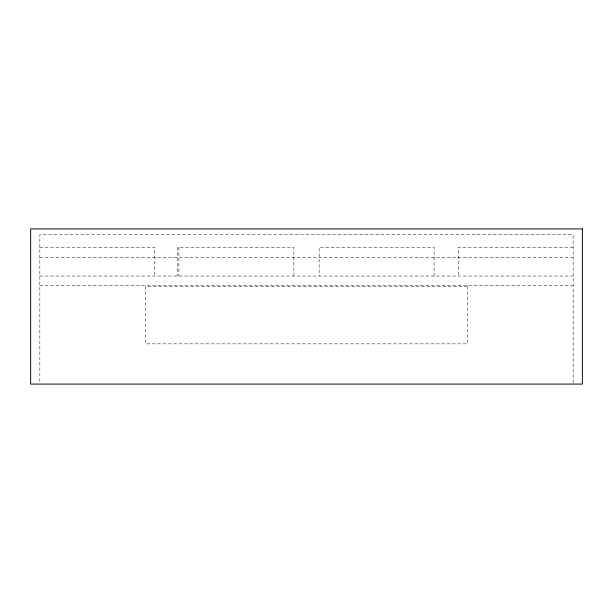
<?xml version="1.0" encoding="UTF-8"?>
<svg xmlns="http://www.w3.org/2000/svg" width="613" height="613" viewBox="0 0 613 613"><rect width="100%" height="100%" fill="white"/><g stroke="black" fill="none" stroke-linecap="round" stroke-linejoin="round"><path stroke-width="0.46" stroke-dasharray="3.06 2.3" d="M39.845 247.307L154.782 247.307L154.782 276.042M573.155 247.307L458.217 247.307L458.217 276.042M39.845 257.652L573.155 257.652M39.845 276.042L573.155 276.042M39.845 285.237L573.155 285.237M573.155 383.133L573.155 234.664L39.845 234.664L39.845 383.133M434.081 276.042L434.081 247.307L319.143 247.307L319.143 276.042M293.857 276.042L293.857 247.307L177.632 247.307L177.632 276.042M178.919 247.307L178.919 276.042M467.412 286.386L145.588 286.386L145.588 343.855L467.412 343.855L467.412 286.386"/><path stroke-width="0.92" d="M582.35 228.917L30.65 228.917L30.65 384.083L582.35 384.083L582.35 228.917"/></g></svg>
